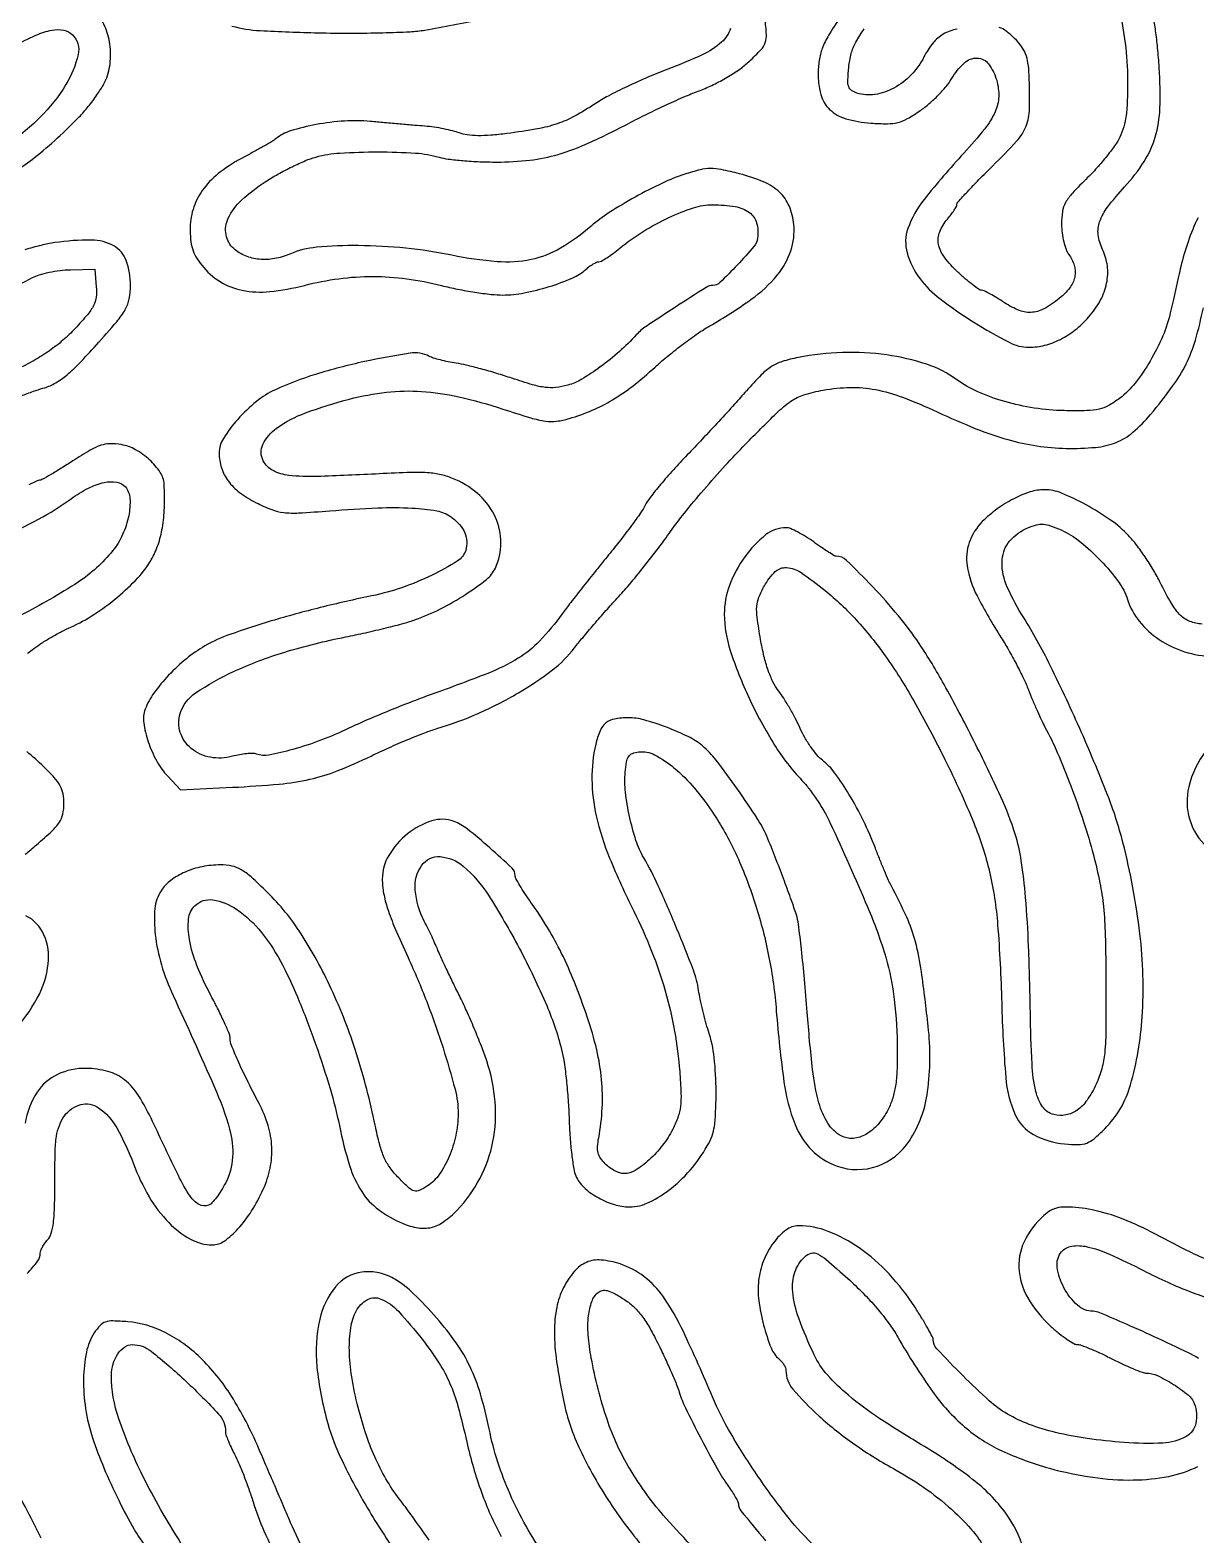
# Model space of a CAD drawing. Extents: x 0 to 2791, y 427 to 2463.
# Drawn here: x 1868.9 to 2114.3, y 1462.9 to 1779.8 of the extents above; entities that cross this region are included whole.
import ezdxf

# ---------------------------------------------------------------- set-up
doc = ezdxf.new("R2010")
doc.units = 0

msp = doc.modelspace()

# ---------------------------------------------------------------- linework, layer by layer
for points in [[(1850.5, 1795.626842, -0.000001), (1853.545688, 1797.180844)], [(1860.09131, 1800.520595, -0.000001), (1862.5, 1801.74956, 0.010317)], [(2098.110525, 1784.330569, -0.029094), (2099.416225, 1777.01886, -0.02577), (2099.934182, 1769.301396, -0.026391), (2099.67523, 1762.359232, -0.07658), (2098.522821, 1757.70886, -0.050756), (2097.587554, 1755.985427, -0.016), (2095.857234, 1753.61536, -0.015798), (2093.745467, 1751.078545, -0.016895), (2091.522821, 1748.738129, 0.01059), (2088.307977, 1745.437293, 0.060547), (2086.86945, 1743.464627, 0.090193), (2086.221628, 1741.568545, 0.039159), (2086.031803, 1738.901393, 0.029256), (2086.152081, 1737.073901, 0.027011), (2086.485547, 1735.222702, 0.028032), (2086.964624, 1733.607162, 0.075953), (2087.531803, 1732.55887, -0.08621), (2088.708997, 1730.273006, -0.120844), (2088.853099, 1727.990581, -0.110336), (2087.913054, 1725.750018, -0.06365), (2085.922928, 1723.588602, -0.041513), (2082.638944, 1721.261308, -0.108668), (2079.907459, 1720.365022, -0.118025), (2077.192957, 1720.732036, -0.053865), (2073.994622, 1722.384861, 0.009218), (2072.418688, 1723.386489, 0.012368), (2070.952534, 1724.231803, 0.009549), (2069.708752, 1724.878011, 0.115527), (2069.18783, 1725, -0.155098), (2068.672385, 1725.16383, -0.009543), (2067.360074, 1726.129877, -0.013446), (2065.824701, 1727.37287, -0.009511), (2064.16639, 1728.84639, -0.044476), (2061.35754, 1731.944793, -0.114417), (2060.133445, 1734.688196, -0.142264), (2060.371952, 1737.308075, -0.085465), (2062, 1740, 0.01496), (2062.765838, 1740.938313, 0.018994), (2063.4125, 1741.850599, 0.017266), (2063.890211, 1742.640147, 0.128092), (2064, 1743.061673, -0.185923), (2064.187924, 1743.549584, -0.003025), (2066.204258, 1745.751871, -0.00743), (2068.627837, 1748.2903, -0.004807), (2071.503856, 1751.158663, 0.014352), (2076.570994, 1756.40901, 0.089502), (2078.549152, 1759.561328, 0.091054), (2079.284426, 1763.183386, 0.015116), (2079.201839, 1770.326923, 0.025875), (2078.961842, 1772.885472, 0.058771), (2078.458256, 1774.758336, 0.064447), (2077.567196, 1776.355853, 0.036989), (2076.124808, 1778.029039, 0.031711), (2074.358263, 1779.584669, 0.086767), (2072.892235, 1780.358169, 0.075328)], [(1861.377036, 1747.841277, 0.06632), (1869.80066, 1752.935724, 0.031435), (1879.194745, 1761.5, 0.022287), (1881.129215, 1763.687198, 0.019805), (1882.943093, 1766.123489, 0.020269), (1884.399369, 1768.447054, 0.055918), (1885.164137, 1770.218259, 0.067888), (1885.813086, 1774.231645, 0.066585), (1885.371027, 1778.299972, 0.071077), (1883.935182, 1781.862514, 0.101789)], [(2114.763805, 1740.259213, 0.056942), (2111.152082, 1730, 0.00012), (2110.676523, 1727.917378, 0.000065), (2110.091981, 1725.353125, 0.000064), (2109.497332, 1722.74142, 0.000102), (2108.987773, 1720.5, -0.043921), (2107.340758, 1715.378089, -0.033323), (2104.690871, 1710.103111, -0.03412), (2101.502681, 1705.446551, -0.063158), (2098.236764, 1702.240975, -0.034206), (2095.91825, 1700.716847, -0.073895), (2093.929263, 1699.955368, -0.050151), (2091.357082, 1699.650717, -0.009197), (2086.565318, 1699.654166, -0.033372), (2080.294675, 1700.193714, -0.03188), (2074.052711, 1701.565245, -0.033498), (2068.419103, 1703.602543, -0.053992), (2064, 1706.143629, 0.077615), (2057.62982, 1709.418122, 0.04504), (2049.233667, 1711.382895, 0.042125), (2039.877913, 1711.904102, 0.042437), (2030.590789, 1710.846686, 0.025498), (2027.194187, 1709.982369, 0.068476), (2024.939547, 1708.929456, 0.056255), (2022.811751, 1707.187467, 0.013115), (2019.674007, 1703.793207, -0.004537), (2017.176273, 1700.99653, -0.002093), (2013.877961, 1697.40059, -0.002073), (2010.378245, 1693.648311, -0.002875), (2007.208415, 1690.316445, 0.008244), (2004.303697, 1687.19684, 0.009156), (2001.605355, 1684.088735, 0.008604), (1999.40187, 1681.360682, 0.046275), (1998.373415, 1679.755211, -0.032549), (1997.403614, 1678.145837, -0.006673), (1995.472409, 1675.444989, -0.006998), (1993.138399, 1672.36254, -0.006527), (1990.665, 1669.273307, 0.003015), (1988.039534, 1666.040939, 0.002409), (1985.247889, 1662.526754, 0.002435), (1982.695513, 1659.24906, 0.006162), (1980.881006, 1656.834398, -0.031718), (1976.12017, 1651.13048, -0.066436), (1971.631955, 1647.507087, -0.043372), (1965.236672, 1644.340007, -0.007392), (1952.5, 1639.569953, 0.007055), (1948.50816, 1638.078024, 0.004597), (1943.940625, 1636.248541, 0.004623), (1939.517366, 1634.381488, 0.00879), (1936, 1632.784349, -0.019975), (1930.05638, 1630.244271, -0.022679), (1924.172823, 1628.303827, -0.020913), (1919.112414, 1627.11147, -0.1399), (1916.562974, 1627.337461, 0.091884), (1915.781076, 1627.482291, 0.023175), (1914.48283, 1627.421954, 0.02286), (1912.98037, 1627.212525, 0.021301), (1911.466943, 1626.863261, -0.113044), (1906.834169, 1626.658044, -0.127158), (1902.79625, 1628.528637, -0.143089), (1900.479849, 1631.916213, -0.156983), (1900.463605, 1635.88533, -0.169015), (1903.702087, 1640.215057, -0.040068), (1911.670772, 1644.710573, -0.035369), (1922.493302, 1648.819312, -0.024014), (1935.287702, 1652.006127, 0.006), (1939.527563, 1652.901369, 0.005684), (1943.822013, 1653.913497, 0.005655), (1947.60117, 1654.89514, 0.019825), (1950, 1655.650583, 0.031179), (1955.267089, 1657.921508, 0.025977), (1960.554163, 1660.958174, 0.024553), (1964.944962, 1664.108666, 0.118496), (1966.823669, 1666.512341, 0.106801), (1967.980349, 1671.815961, 0.106166), (1966.848527, 1677.13643, 0.09984), (1963.537961, 1681.772056, 0.083982), (1958.495083, 1685.1052, 0.040479), (1955.731867, 1686.068862, 0.044341), (1952.932559, 1686.53792, 0.026787), (1949.107363, 1686.629109, 0.005561), (1942.386616, 1686.354424, -0.004319), (1929.2422, 1685.784496, -0.036456), (1923.324151, 1686.010596, -0.093615), (1920.029327, 1687.021696, -0.149847), (1917.957793, 1689.078865, -0.240937), (1917.893387, 1692.553377, -0.124213), (1920.77326, 1695.96218, -0.067195), (1926.849457, 1699.187253, -0.025041), (1936.091641, 1702.083717, -0.035286), (1943.923217, 1703.533818, -0.044321), (1951.29895, 1703.710576, -0.040298), (1959.125626, 1702.566277, -0.02273), (1968.37558, 1699.9945, 0.00595), (1974.277457, 1698.138169, 0.037687), (1977.349279, 1697.459318, 0.065771), (1979.702928, 1697.433884, 0.042461), (1982.37558, 1697.990751, 0.028278), (1987.199921, 1699.734456, 0.034136), (1991.490521, 1701.922655, 0.031195), (1995.737984, 1704.842424, 0.018296), (2000.453103, 1708.823497, -0.013097), (2003.228292, 1711.216503, -0.009765), (2006.40734, 1713.713777, -0.009886), (2009.498443, 1715.95131, -0.022038), (2011.953767, 1717.5, 0.025282), (2020.693297, 1723.091983, 0.064924), (2026.176001, 1728.193785, 0.092346), (2029.023334, 1733.313753, 0.105846), (2029.650547, 1738.867702, 0.074265), (2028.673718, 1742.746448, 0.106774), (2026.658085, 1745.644481, 0.08795), (2023.302804, 1747.818358, 0.037448), (2018.211678, 1749.531453, 0.012006), (2014.392216, 1750.4085, 0.052422), (2012.087473, 1750.632658, 0.058918), (2009.916241, 1750.358743, 0.017746), (2006.711678, 1749.441825, 0.032347), (2002.008946, 1747.569802, 0.015747), (1996.259084, 1744.612777, 0.015655), (1990.780945, 1741.345369, 0.037485), (1987, 1738.506463, -0.047515), (1980.532736, 1733.850084, -0.080907), (1974.331164, 1731.461856, -0.071791), (1967.180797, 1731.012239, -0.030464), (1957.650399, 1732.36936, 0.025031), (1947.961158, 1733.856611, 0.023736), (1937.997932, 1734.403054, 0.024225), (1929.195032, 1734.040938, 0.078643), (1923.545311, 1732.61927, -0.057629), (1920.305172, 1731.65819, -0.067642), (1917.105994, 1731.536113, -0.072665), (1914.183704, 1732.257485, -0.084136), (1911.75, 1733.766281, -0.171424), (1910.114122, 1736.701812, -0.153527), (1910.587827, 1740.168203, -0.097078), (1913.395224, 1743.986129, -0.042453), (1918.387624, 1747.84759, -0.016361), (1921.057525, 1749.450833, -0.01315), (1924.026364, 1751.003087, -0.013358), (1926.848069, 1752.292895, -0.032785), (1929, 1753.045605, -0.052764), (1934.095918, 1753.896786, -0.015266), (1942.079573, 1754.132714, -0.015117), (1950.041259, 1753.884075, -0.055711), (1954.993398, 1753.019938, 0.039622), (1956.891957, 1752.625459, 0.010381), (1959.986876, 1752.299607, 0.010479), (1963.538094, 1752.074934, 0.010557), (1967.086848, 1752, 0.028558), (1974.0898, 1752.400301, 0.042971), (1980.0805, 1753.615224, 0.036025), (1986.489584, 1756.012969, 0.013935), (1995.002216, 1760.208126, -0.00766), (1998.725997, 1762.101701, -0.005692), (2002.892945, 1764.082422, -0.005756), (2006.867922, 1765.8615, -0.012943), (2009.931216, 1767.097238, 0.024523), (2012.739163, 1768.306281, 0.019326), (2015.653672, 1769.876865, 0.019772), (2018.310726, 1771.589169, 0.035872), (2020.313849, 1773.221335, 0.015781), (2022.751237, 1775.666443, 0.101604), (2023.657989, 1777.146238, 0.103302), (2023.900882, 1778.853038, 0.01657), (2023.570916, 1782.221335, 0.036524)], [(1911.373369, 1780.628419, 0.053111), (1917.285666, 1779.679096, 0.007686), (1929.5, 1779.21821, 0.00572), (1936.41177, 1779.142842, 0.006251), (1943.121875, 1779.230334, 0.005885), (1948.857856, 1779.444438, 0.030706), (1952, 1779.792977, 0.006723), (1963.846893, 1782.013823, 0.012461)], [(2039.855048, 1783.142684, 0.01087), (2037.186788, 1779.004233, 0.039772), (2035.770462, 1776.225873, 0.054991), (2035.054317, 1773.754584, 0.037371), (2034.769028, 1770.837252, 0.071515), (2035.321727, 1766.254078, 0.136765), (2037.196111, 1763.088811, 0.122352), (2040.609094, 1761.130966, 0.051324), (2045.860823, 1760.203686, 0.017056), (2049.375948, 1760.069702, 0.063296), (2051.572425, 1760.339979, 0.067446), (2053.559784, 1761.141939, 0.021104), (2056.28655, 1762.853143, 0.026983), (2058.154167, 1764.292434, 0.019888), (2060.064511, 1766.073227, 0.020213), (2061.739891, 1767.907005, 0.041731), (2062.861782, 1769.490311, -0.070022), (2065.538532, 1772.849175, -0.199398), (2068.27816, 1773.894436, -0.22981), (2070.673171, 1772.644763, -0.089942), (2072.367794, 1769.213176, -0.079161), (2072.789405, 1765.754673, -0.097027), (2072.048176, 1762.590886, -0.063089), (2069.844414, 1758.993188, -0.016727), (2065.45059, 1753.871527, 0.016292), (2057.075177, 1744.125887, 0.085909), (2053.671081, 1737.981885, 0.154069), (2053.523777, 1732.871768, 0.093075), (2056.25, 1727.404088, 0.068453), (2060.410069, 1723.239377, 0.022271), (2067.579511, 1718.284556, 0.019684), (2074.978452, 1714.040025, 0.120952), (2079.21489, 1713, 0.06383), (2082.502744, 1713.421442, 0.05348), (2085.793654, 1714.667032, 0.050522), (2088.919225, 1716.668867, 0.044945), (2091.716299, 1719.329664, 0.055079), (2094.17971, 1722.850623, 0.07451), (2095.51585, 1726.491849, 0.081074), (2095.665183, 1730.118471, 0.081261), (2094.65311, 1733.601247, -0.078989), (2093.747593, 1736.665631, -0.117811), (2094.038853, 1739.432765, -0.079552), (2095.712653, 1742.509914, -0.021396), (2099.305362, 1746.777598, 0.042818), (2103.420303, 1752.113273, 0.072384), (2105.753469, 1757.243356, 0.062373), (2106.724556, 1763.348567, 0.024433), (2106.590369, 1771.892171, 0.00779), (2106.258549, 1776.023737, 0.011272), (2105.826458, 1779.660288, 0.007109), (2105.356749, 1782.665845, 0.155269)], [(1865.322663, 1776.413962, -0.017626), (1870.10737, 1778.717419, -0.056178), (1873.489078, 1779.767903, -0.093823), (1875.956093, 1779.772468, -0.151174), (1877.8, 1778.8, -0.259669), (1878.989421, 1774.620924, -0.079144), (1876.405581, 1768.313407, -0.060874), (1870.924559, 1761.371619, -0.047926), (1863.5, 1755.305137, -0.054355)], [(2016.336563, 1780.09424, -0.130407), (2014.456408, 1777.25488, -0.073239), (2010.389547, 1774.588413, -0.018819), (2003.122191, 1771.545834, 0.011605), (1998.920901, 1769.857711, 0.009608), (1994.526429, 1767.871553, 0.009731), (1990.566665, 1765.894062, 0.025583), (1987.835115, 1764.279697, -0.02099), (1983.481119, 1761.652219, -0.043748), (1979.855556, 1760.061116, -0.037395), (1975.662221, 1758.984337, -0.011728), (1969.250403, 1757.994672, -0.01223), (1965.845969, 1757.635108, -0.023376), (1963.098544, 1757.541592, -0.029189), (1960.907466, 1757.697596, -0.060679), (1959.250403, 1758.121861, 0.031415), (1957.881976, 1758.55877, 0.013021), (1955.986056, 1758.98313, 0.012823), (1953.924394, 1759.333875, 0.016147), (1952, 1759.547544, -0.001746), (1949.788496, 1759.728806, -0.000701), (1946.765625, 1759.991471, -0.000694), (1943.509595, 1760.283551, -0.000877), (1940.5, 1760.56306, 0.040362), (1935.083073, 1760.637181, 0.029177), (1929.089042, 1759.881966, 0.028744), (1923.718357, 1758.561154, 0.098982), (1920.578443, 1756.862332, -0.039039), (1919.874507, 1756.364845, -0.004522), (1918.204136, 1755.390314, -0.005418), (1916.191198, 1754.268951, -0.004399), (1914.010106, 1753.109428, 0.040733), (1908.988509, 1749.952391, 0.068476), (1905.452004, 1746.457986, 0.07978), (1903.345533, 1742.559833, 0.080411), (1902.572987, 1738.20887, 0.026222), (1902.665796, 1735.713983, 0.05195), (1903.046021, 1733.77278, 0.056569), (1903.790808, 1732.060335, 0.037391), (1905, 1730.285304, 0.084752), (1908.851844, 1726.845588, 0.091663), (1913.526175, 1724.994724, 0.074478), (1919.336793, 1724.730019, 0.036824), (1926.62505, 1726.031982, -0.029714), (1933.902333, 1727.438931, -0.033181), (1941.030546, 1727.904561, -0.033091), (1948.174766, 1727.423275, -0.02925), (1955.5, 1726, 0.013404), (1958.867937, 1725.234182, 0.010812), (1962.522167, 1724.5875, 0.010964), (1965.923535, 1724.137263, 0.027426), (1968.424079, 1724, 0.048397), (1972.877118, 1724.43204, 0.027129), (1978.154553, 1725.76657, 0.026553), (1983.018543, 1727.56979, 0.082046), (1985.956215, 1729.460375, -0.025042), (1986.676805, 1730.049662, -0.027062), (1987.434863, 1730.547735, -0.027956), (1988.125928, 1730.899905, -0.104226), (1988.600897, 1731, 0.130647), (1989.14725, 1731.145238, 0.013671), (1990.288801, 1731.840401, 0.016208), (1991.621326, 1732.765272, 0.012309), (1993.022156, 1733.86094, -0.032716), (1997.91673, 1737.377231, -0.030184), (2003.358395, 1740.33037, -0.031604), (2008.554851, 1742.3679, -0.077779), (2012.593715, 1743, -0.040006), (2017.343848, 1742.619324, -0.120026), (2020.322492, 1741.364018, -0.167688), (2021.820547, 1739.177859, -0.100155), (2022.03961, 1736, -0.145303), (2021.231322, 1734.187123, -0.012234), (2017.768507, 1730.336784, -0.010553), (2014.096921, 1726.610684, -0.195345), (2012.593476, 1726, 0.141771), (2011.226165, 1725.604358, 0.002527), (2004.723176, 1721.450953, 0.004681), (1998.579401, 1717.401105, 0.059848), (1996.494202, 1715.602583, -0.02626), (1992.946972, 1712.102112, -0.023367), (1988.916215, 1708.845723, -0.023908), (1985.032188, 1706.273199, -0.068647), (1982.059793, 1705.016101, -0.037238), (1979.530741, 1704.533408, -0.05931), (1977.331376, 1704.542938, -0.040846), (1974.674218, 1705.093922, -0.009481), (1970.31916, 1706.465319, 0.007746), (1967.101418, 1707.49086, 0.00694), (1963.733756, 1708.456199, 0.006976), (1960.686172, 1709.238703, 0.021534), (1958.600003, 1709.649269, -0.012066), (1956.913959, 1709.948054, -0.01194), (1955.238318, 1710.328748, -0.011876), (1953.789135, 1710.731429, -0.044422), (1952.91342, 1711.084825, 0.156696), (1948.87795, 1711.742216, 0.016059), (1939.245, 1709.974423, 0.021065), (1928.985905, 1707.292074, 0.033364), (1920.5, 1704.053667, 0.062686), (1916.511471, 1701.572601, 0.040656), (1912.580284, 1697.814066, 0.040438), (1909.56582, 1693.813539, 0.141667), (1908.672158, 1690.745678, 0.076836), (1909.152216, 1687.598687, 0.083767), (1910.557345, 1684.845419, 0.073007), (1912.973044, 1682.426788, 0.042833), (1916.45741, 1680.268213, 0.024959), (1919.736864, 1678.807173, 0.065018), (1922.241373, 1678.195989, 0.041548), (1925.400331, 1678.112404, 0.005682), (1931.98792, 1678.560776, -0.009017), (1942.058006, 1679.178729, -0.023542), (1949.309231, 1679.151024, -0.031732), (1954.477316, 1678.557527, -0.112925), (1957.523497, 1677.259998, -0.053027), (1959.284982, 1675.672381, -0.080573), (1960.395681, 1673.941488, -0.090988), (1960.820536, 1672.11246, -0.088755), (1960.574502, 1670.234736, -0.178772), (1958.788764, 1667.939233, -0.025878), (1953.510546, 1665.027503, -0.028994), (1947.141084, 1662.376531, -0.033902), (1940.82869, 1660.638743, 0.010606), (1929.96901, 1658.186642, 0.011968), (1919.655513, 1655.363142, 0.012231), (1910.951763, 1652.521094, 0.044932), (1905.689924, 1650.108664, 0.041138), (1901.780497, 1647.423083, 0.032532), (1898.022912, 1643.928248, 0.033495), (1894.936798, 1640.186029, 0.064921), (1893.105148, 1636.776559, 0.126831), (1892.788376, 1633.93464, 0.045718), (1893.733427, 1629.946662, 0.044575), (1895.518626, 1625.87438, 0.062437), (1897.846481, 1622.661129), (1900.5, 1619.822257), (1911.5, 1620.344004, 0.010414), (1921.306838, 1621.014094, 0.033294), (1927.781402, 1622.029838, 0.038723), (1933.529263, 1623.805245, 0.01826), (1940.646768, 1626.92847, -0.007335), (1944.402967, 1628.675548, -0.006472), (1948.368113, 1630.388288, -0.006514), (1951.982648, 1631.839401, -0.019534), (1954.5, 1632.700751, 0.031042), (1963.203697, 1635.904285, 0.028902), (1971.661491, 1640.227513, 0.030379), (1978.837636, 1645.043356, 0.066818), (1983.501366, 1649.705583, -0.01009), (1985.207834, 1651.849368, -0.004385), (1987.557746, 1654.632211, -0.004337), (1990.108056, 1657.547658, -0.005756), (1992.48109, 1660.152434, 0.012758), (1995.011167, 1663.00893, 0.006389), (1998.069419, 1666.740306, 0.006338), (2001.137448, 1670.684228, 0.009311), (2003.724592, 1674.233835, -0.017082), (2006.614569, 1678.072174, -0.0074), (2010.706136, 1682.986128, -0.007312), (2015.215751, 1688.089053, -0.009635), (2019.483399, 1692.600389, -0.004421), (2026.021102, 1699.133393, -0.042353), (2029.053055, 1701.64364, -0.076726), (2031.789295, 1702.978017, -0.030308), (2035.867899, 1703.976045, -0.040686), (2041.557044, 1704.535709, -0.051345), (2046.823837, 1704.082347, -0.04304), (2052.566445, 1702.465208, -0.019073), (2059.829677, 1699.405799, 0.013642), (2068.003298, 1695.857933, 0.02657), (2074.729683, 1693.560646, 0.031512), (2080.822971, 1692.2429, 0.032036), (2087, 1691.710805, 0.028021), (2093.182595, 1691.922007, 0.073028), (2097.498664, 1692.959811, 0.081424), (2101.056508, 1695.113138, 0.041384), (2104.749967, 1698.836796, 0.016951), (2109.414965, 1704.789518, 0.042777), (2112.267609, 1709.491701, 0.044807), (2114.203911, 1714.480244, 0.0202), (2115.876166, 1721.304763, -0.022743)], [(2064.016644, 1780.003519, 0.081953), (2061.12535, 1778.920767, 0.093756), (2058.965303, 1777.068547, 0.050859), (2057.060872, 1774.119319, -0.074119), (2054.370044, 1770.34787, -0.077316), (2050.731033, 1767.588407, -0.084309), (2046.723288, 1766.232445, -0.116867), (2042.954991, 1766.514285, -0.076943), (2041.792844, 1767.091395, -0.16402), (2041.208008, 1767.891575, -0.087855), (2041.031404, 1769.234604, -0.012821), (2041.225025, 1771.990083, -0.042533), (2041.742458, 1774.820615, -0.056317), (2042.709372, 1777.253192, -0.038622), (2044.474298, 1780.018529, -0.009959)], [(1866.934815, 1702.761393, -0.006788), (1869.595851, 1703.740574, -0.016843), (1871.575966, 1704.364688, 0.059147), (1873.944894, 1705.337921, 0.043504), (1876.297571, 1706.929991, 0.029738), (1879.057721, 1709.457011, 0.009701), (1882.825966, 1713.497055, 0.00655), (1887.099513, 1718.388294, 0.046264), (1888.912825, 1720.968768, 0.083027), (1889.73069, 1723.179065, 0.047217), (1890, 1726.024549, 0.085354), (1889.102414, 1731.244236, 0.180817), (1886.502476, 1734.341279, 0.129389), (1881.781826, 1735.583529, 0.035851), (1874.075261, 1735.030008, 0.025055), (1871.175502, 1734.461875, 0.014502), (1867.753181, 1733.505228, 0.014471)], [(1856.929049, 1721.774719, 0.025916), (1869.348124, 1727.666475, -0.051386), (1870.799384, 1728.266598, -0.020936), (1872.872975, 1728.790682, -0.020451), (1875.166805, 1729.172156, -0.024555), (1877.348124, 1729.335623), (1882.5, 1729.468054), (1882.809149, 1725.754421, -0.050076), (1882.771615, 1723.548384, -0.087891), (1882.247015, 1721.80576, -0.058658), (1880.995119, 1719.91533, -0.01248), (1878.36804, 1716.962378, -0.026336), (1875.786292, 1714.478334, -0.025687), (1872.936939, 1712.257377, -0.024309), (1869.726245, 1710.234946, -0.018937), (1866.05889, 1708.345959, -0.01057)], [(1868.293218, 1648.582129, 0.016536), (1869.672274, 1649.563602, -0.020441), (1871.276074, 1650.686267, -0.010909), (1873.342589, 1651.94768, -0.010842), (1875.512323, 1653.145823, -0.016597), (1877.447184, 1654.079662, 0.040565), (1882.301113, 1656.715997, 0.029426), (1887.245376, 1660.377869, 0.029961), (1891.541061, 1664.429891, 0.057107), (1894.374799, 1668.231245, 0.050229), (1895.79745, 1671.365266, 0.039301), (1896.712023, 1674.989481, 0.033972), (1897.139091, 1679.215676, 0.021465), (1897.088861, 1684.173275, 0.13318), (1896.270247, 1686.661364, 0.061068), (1894.040183, 1689.28418, 0.058776), (1891.083744, 1691.425096, 0.085701), (1888.055847, 1692.490565, 0.044638), (1885.683435, 1692.676352, 0.0783), (1883.746449, 1692.349146, 0.05228), (1881.522778, 1691.334455, 0.010917), (1877.874419, 1689.075522, -0.005074), (1875.416872, 1687.513876, -0.007477), (1873.225151, 1686.197184, -0.003909), (1871.353852, 1685.130209, -0.128293), (1870.854741, 1685, 0.11545), (1870.357014, 1684.883523, 0.004264), (1868.621956, 1684.005899, 0.007557)], [(1862.99345, 1673.089938, 0.025745), (1870.643709, 1676.789922, 0.029722), (1877.5, 1681.101674, -0.036334), (1881.161809, 1683.337552, -0.065697), (1884.463079, 1684.521443, -0.091807), (1887.127963, 1684.601476, -0.18326), (1888.936399, 1683.576634, -0.161133), (1889.88748, 1681.147652, -0.062964), (1889.624836, 1677.509887, -0.057201), (1888.350326, 1673.559873, -0.062663), (1886.241307, 1670.131942, -0.078699), (1878.996615, 1663.55656, -0.028107), (1866.870628, 1656.553456, -0.02845)], [(2115.59722, 1654.700258, -0.074424), (2113.041283, 1655.273644, -0.103827), (2111.082162, 1656.546494, -0.065936), (2109.228846, 1658.954117, -0.015501), (2106.81669, 1663.440168, 0.019083), (2105.394172, 1666.040895, 0.013554), (2103.612054, 1668.847231, 0.013711), (2101.762154, 1671.436766, 0.028103), (2100.148291, 1673.33764, 0.049906), (2096.353792, 1676.605447, 0.028004), (2091.177694, 1679.816355, 0.026892), (2085.989092, 1682.293828, 0.09824), (2082.429646, 1683, 0.076955), (2079.426215, 1682.534991, 0.041848), (2075.966197, 1681.109257, 0.039006), (2072.471914, 1678.954966, 0.038757), (2069.346598, 1676.279931, 0.112405), (2066.594307, 1671.904826, 0.125459), (2066.156945, 1666.95016, 0.078916), (2068.239736, 1660.645599, 0.023357), (2073.333993, 1651.815722, -0.013293), (2074.880968, 1649.254811, -0.00891), (2076.518376, 1646.250458, -0.008976), (2078.001342, 1643.281473, -0.017457), (2079.058209, 1640.852322, 0.005516), (2079.956452, 1638.645151, 0.004963), (2080.934621, 1636.378816, 0.004978), (2081.852268, 1634.363791, 0.015615), (2082.523969, 1633.0366, -0.023071), (2085.136387, 1627.678038, -0.011278), (2087.99101, 1620.631987, -0.011102), (2090.65907, 1613.093563, -0.014827), (2092.723049, 1606.13425, -0.014873), (2094.095233, 1600.24512, -0.025041), (2094.848841, 1595.228328, -0.018565), (2095.22103, 1589.223703, -0.004767), (2095.369289, 1579.5, -0.003255), (2095.36127, 1569.437955, -0.02198), (2095.105938, 1564.461068, -0.042793), (2094.487345, 1561.075942, -0.041895), (2093.298891, 1557.820339, -0.042007), (2091.388368, 1554.465856, -0.087423), (2089.287014, 1552.325019, -0.112298), (2086.955854, 1551.34863, -0.105107), (2084.37149, 1551.442898, -0.180151), (2082.040953, 1553.045473, -0.097252), (2080.607783, 1556.271707, -0.043991), (2079.812641, 1562.072655, -0.00788), (2079.456956, 1573, 0.005142), (2079.083382, 1586.80069, 0.011925), (2078.449981, 1597.138318, 0.015556), (2077.539219, 1604.94406, 0.03953), (2076.260103, 1610.5, 0.031438), (2073.228543, 1618.358997, 0.008957), (2067.548837, 1630.149225, 0.009358), (2061.283776, 1642.021817, 0.02171), (2056.041077, 1650.617505, 0.025218), (2051.693006, 1656.438921, 0.017096), (2046.196168, 1662.629197, 0.010395), (2040.76498, 1668.10714, 0.194627), (2038.558093, 1669, -0.137336), (2038.184446, 1669.104604, -0.00514), (2036.935179, 1669.88125, -0.008959), (2035.46986, 1670.850537, -0.006147), (2033.841303, 1672, 0.016828), (2032.13843, 1673.148223, 0.019655), (2030.446465, 1674.117652, 0.019002), (2028.968009, 1674.819098, 0.102187), (2028.099962, 1674.996262, 0.168018), (2023.728677, 1673.473238, 0.070116), (2019.358741, 1668.899413, 0.06564), (2016.108144, 1662.827278, 0.091869), (2015.025817, 1656.783244, 0.078013), (2016.271015, 1649.151606, 0.02992), (2020.24275, 1639.128296, 0.030034), (2025.609396, 1629.237611, 0.0511), (2031.367517, 1621.807657, -0.028677), (2032.891956, 1620.012675, -0.015411), (2034.57067, 1617.640815, -0.0153), (2036.138521, 1615.109214, -0.023139), (2037.329815, 1612.807657, -0.006487), (2045.183388, 1595.144942, -0.029584), (2048.997214, 1584.574481, -0.043409), (2050.805375, 1575.670473, -0.026815), (2051.446022, 1565, -0.011242), (2051.375098, 1560.603952, -0.028965), (2051.069122, 1557.443997, -0.038025), (2050.471615, 1554.897334, -0.039315), (2049.5, 1552.5, -0.061509), (2047.418496, 1549.367629, -0.087423), (2044.839321, 1547.251837, -0.108074), (2042.128624, 1546.421322, -0.146434), (2039.637218, 1546.949247, -0.129168), (2036.841337, 1549.588164, -0.072408), (2034.954236, 1553.897042, -0.039363), (2033.611379, 1560.896662, -0.008865), (2032.482878, 1572.97902, 0.00385), (2031.905711, 1579.908341, 0.005031), (2031.265467, 1586.234462, 0.003764), (2030.636773, 1591.517113, 0.046117), (2030.197206, 1593.5, 0.008546), (2029.170354, 1596.523369, 0.003521), (2027.680668, 1600.584847, 0.003381), (2025.963708, 1605.07332, 0.003469), (2024.200495, 1609.5, 0.046154), (2022.091241, 1613.569045, 0.010876), (2017.811169, 1619.930778, 0.010347), (2013.283558, 1626.079986, 0.05518), (2010.397868, 1629.082203, 0.060814), (2007.417609, 1631.007036, 0.022481), (2002.818773, 1632.989599, 0.022154), (1998.106843, 1634.539441, 0.069635), (1994.814619, 1634.984687, 0.043139), (1991.892281, 1634.718475, 0.127258), (1990.073433, 1633.883816, 0.124796), (1988.867012, 1632.26044, 0.040737), (1987.951539, 1629.396288, 0.060067), (1987.151392, 1622.012917, 0.053058), (1988.063469, 1614.323009, 0.041435), (1990.878305, 1605.440764, 0.018547), (1995.955228, 1594.276804, -0.021678), (1999.725301, 1585.846939, -0.02451), (2002.582197, 1577.456679, -0.025143), (2004.546067, 1569.027563, -0.025484), (2005.643103, 1560.481653, -0.009932), (2005.902256, 1555.928229, -0.039362), (2005.785516, 1553.129922, -0.054566), (2005.256941, 1550.866322, -0.033342), (2004.174721, 1548.342481, -0.047581), (2002.01889, 1544.955541, -0.042483), (1999.185714, 1541.895007, -0.044614), (1996.262891, 1539.673656, -0.141101), (1993.923275, 1539, -0.081357), (1993.040485, 1539.144599, -0.037635), (1991.966254, 1539.598708, -0.035991), (1990.883663, 1540.258183, -0.041603), (1989.961845, 1541.038155, -0.048414), (1988.986385, 1542.223314, -0.086719), (1988.474992, 1543.371887, -0.076785), (1988.34966, 1544.721277, -0.031208), (1988.576733, 1546.557332, 0.03331), (1989.318044, 1552.765264, 0.036726), (1989.189991, 1558.81485, 0.034513), (1988.153616, 1565.093698, 0.024022), (1986.163061, 1572, 0.012438), (1983.477925, 1579.276195, 0.019599), (1980.778328, 1585.360614, 0.021408), (1977.807493, 1590.803901, 0.019816), (1974.309453, 1596.11943, -0.009849), (1973.041892, 1597.964436, -0.013241), (1971.972152, 1599.686786, -0.010335), (1971.155802, 1601.150906, -0.122601), (1971, 1601.776761, 0.206685), (1970.331327, 1603.325269, 0.008101), (1965.650373, 1607.59367, 0.013091), (1960.92363, 1611.550366, 0.077014), (1958.120858, 1613.14415, 0.169228), (1953.450028, 1613.275165, 0.092515), (1948.340312, 1610.538261, 0.088736), (1944.384091, 1606.005089, 0.13705), (1943.015056, 1601.022156, 0.045236), (1943.297972, 1598.043109, 0.033025), (1944.124538, 1594.821079, 0.022055), (1945.693102, 1590.669565, 0.006635), (1948.438053, 1584.5, -0.015777), (1952.370426, 1575.207809, -0.014729), (1955.806851, 1565.472445, -0.013985), (1958.327062, 1556.770673, -0.064655), (1958.978038, 1551.582018, -0.051098), (1958.490871, 1547.021904, -0.048654), (1957.087421, 1542.575922, -0.05212), (1955.009962, 1538.836903, -0.095152), (1952.51231, 1536.416109, -0.031516), (1950.787185, 1535.435165, -0.183041), (1949.763154, 1535.340748, -0.119958), (1948.703595, 1535.931902, -0.010486), (1946.473894, 1538.088151, -0.037792), (1944.682994, 1540.190274, -0.052508), (1943.443693, 1542.329108, -0.040806), (1942.480946, 1545.062318, -0.013822), (1941.521049, 1549.17191, 0.026456), (1937.599216, 1564.234157, 0.031494), (1932.281759, 1577.919926, 0.034553), (1925.907259, 1589.515661, 0.055681), (1918.801262, 1598.25, 0.010292), (1915.379254, 1601.476531, 0.051902), (1913.261648, 1603.026063, 0.081821), (1911.347327, 1603.756952, 0.050403), (1908.942403, 1604, 0.049552), (1905.097897, 1603.618056, 0.05327), (1901.500779, 1602.487635, 0.057806), (1898.504294, 1600.746373, 0.087438), (1896.443261, 1598.553749, 0.124117), (1895.141708, 1594.79158, 0.050072), (1895.218122, 1589.318513, 0.044017), (1896.516585, 1582.978102, 0.03591), (1898.969156, 1576.497003, -0.004306), (1907.64055, 1557.334208, -0.035588), (1910.873711, 1548.34269, -0.083993), (1911.504965, 1542.434733, -0.103011), (1910.046514, 1537.091175, -0.020462), (1909.120718, 1535.446364, -0.023846), (1908.106253, 1533.967537, -0.023789), (1907.142209, 1532.814856, -0.115587), (1906.442085, 1532.339402, -0.224472), (1904.439317, 1532.490326, -0.116925), (1902.565553, 1534.234628, -0.034715), (1900.078394, 1538.588923, -0.003088), (1894.658905, 1550, 0.031019), (1891.677149, 1555.468011, 0.084508), (1888.747648, 1558.742369, 0.102687), (1885.264591, 1560.501391, 0.060808), (1880.638602, 1561.160539, 0.115744), (1874.666996, 1559.885278, 0.139425), (1870.360095, 1556.123645, 0.101723), (1867.806431, 1549.599078, 0.042605)], [(1868.253897, 1517.940901, 0.027818), (1870.441139, 1520.561329, 0.161358), (1871, 1522.247985, -0.096062), (1871.104106, 1522.784848, -0.030433), (1871.456099, 1523.524983, -0.029118), (1871.958446, 1524.320944, -0.028597), (1872.552678, 1525.058208, 0.11395), (1873.319317, 1526.433153, 0.039915), (1873.775964, 1528.663698, 0.02462), (1874.024032, 1532.059764, 0.006439), (1874.083109, 1537.525314, -0.006115), (1874.144226, 1543.540614, -0.031158), (1874.42717, 1546.873714, -0.055536), (1875.027275, 1549.148407, -0.062551), (1876.098525, 1551.138366, -0.173125), (1879.520898, 1553.52609, -0.221972), (1883.260548, 1552.88205, -0.11364), (1887.095711, 1548.657135, -0.037814), (1890.641629, 1541.029931, 0.042824), (1893.947537, 1534.10115, 0.060628), (1898.089063, 1528.674502, 0.073168), (1902.660484, 1525.186803, 0.127091), (1907.254173, 1524, 0.156643), (1909.740384, 1524.798485, 0.052145), (1912.636218, 1527.367756, 0.044961), (1915.504624, 1531.132941, 0.03451), (1917.949195, 1535.692169, 0.054471), (1919.406339, 1540.173959, 0.063591), (1919.757098, 1544.632978, 0.061763), (1918.974298, 1549.142402, 0.047311), (1917.071344, 1553.77447, -0.005495), (1914.467477, 1558.858129, -0.011413), (1912.571368, 1562.890434, -0.011327), (1911.281372, 1565.992715, -0.093122), (1911, 1567.490385, 0.098988), (1910.820253, 1568.389412, 0.007213), (1909.810762, 1570.717826, 0.009852), (1908.502201, 1573.474297, 0.007294), (1906.951531, 1576.471021, -0.02766), (1903.985868, 1582.823237, -0.050932), (1902.412702, 1588.300038, -0.068275), (1902.233147, 1592.614176, -0.174401), (1903.546713, 1595.403856, -0.240889), (1907.347913, 1596.632507, -0.10977), (1912.333817, 1594.647967, -0.075573), (1917.609044, 1589.750017, -0.050232), (1922.080314, 1582.793028, -0.020267), (1925.547229, 1575.239954, -0.012569), (1929.027751, 1566.122054, -0.0126), (1932.020722, 1556.915589, -0.021763), (1933.978281, 1549.106011, 0.024221), (1936.134184, 1540.680876, 0.06878), (1938.690385, 1535.198475, 0.08873), (1942.20916, 1531.426091, 0.061927), (1947.272068, 1528.530789, 0.057), (1950.551028, 1527.581155, 0.10191), (1953.344105, 1527.679217, 0.096147), (1955.97986, 1528.887773, 0.046565), (1958.792341, 1531.328195, 0.070533), (1963.589964, 1538.017031, 0.071663), (1966.307183, 1545.740218, 0.069507), (1966.780779, 1554.124303, 0.060481), (1965.004668, 1562.745322, 0.011744), (1963.88532, 1565.83596, 0.006428), (1962.3765, 1569.572063, 0.006402), (1960.745849, 1573.329218, 0.010145), (1959.243126, 1576.5, -0.00248), (1957.831981, 1579.363289, -0.00265), (1956.480428, 1582.178125, -0.002514), (1955.343482, 1584.610057, -0.012384), (1954.74346, 1586, 0.009808), (1954.227639, 1587.212017, 0.004044), (1953.48374, 1588.833745, 0.003999), (1952.657564, 1590.560979, 0.00513), (1951.868468, 1592.136155, -0.095118), (1949.95031, 1598.68313, -0.179928), (1951.34874, 1603.925102, -0.264906), (1955.235919, 1605.736762, -0.158284), (1960.077359, 1603.714037, -0.073845), (1965.348837, 1597.62626, -0.019577), (1971.83289, 1586.485505, -0.020654), (1977.625065, 1574.391099, -0.043156), (1980.897323, 1564.486095, -0.024411), (1981.375238, 1561.918169, -0.008343), (1981.823264, 1558.155275, -0.008271), (1982.180296, 1553.978856, -0.009455), (1982.379968, 1549.975172, 0.011117), (1982.582374, 1546.171016, 0.013223), (1982.947857, 1542.594456, 0.012049), (1983.405907, 1539.611741, 0.078893), (1983.900688, 1538.185567, 0.089456), (1985.725131, 1535.88193, 0.054174), (1988.575911, 1533.871234, 0.053112), (1991.877382, 1532.475718, 0.073316), (1995.05572, 1532.003738, 0.114879), (1999.234276, 1532.972002, 0.055531), (2003.89047, 1535.939472, 0.050539), (2008.307857, 1540.303733, 0.049303), (2011.801581, 1545.5, 0.100292), (2012.99665, 1549.454379, 0.024527), (2013.30107, 1556.286557, 0.026078), (2012.894367, 1563.456618, 0.052146), (2011.695423, 1569, -0.012175), (2011.086182, 1571.020564, -0.007937), (2010.477224, 1573.379559, -0.007983), (2009.956276, 1575.700592, -0.015072), (2009.62284, 1577.58999, 0.055191), (2008.517559, 1581.83345, 0.006864), (2004.986503, 1590.704898, 0.00856), (2001.119, 1599.611785, 0.025675), (1998.067675, 1605.5, -0.05392), (1996.430604, 1609.149065, -0.025093), (1995.076054, 1614.16413, -0.025115), (1994.223392, 1619.335625, -0.049361), (1994.162815, 1623.5, -0.020675), (1994.44046, 1625.701702, -0.106101), (1994.8924, 1626.839161, -0.155926), (1995.678877, 1627.464592, -0.06167), (1997.036684, 1627.795838, -0.151547), (2000.344421, 1627.177835, -0.052453), (2004.4258, 1624.443228, -0.043965), (2008.75796, 1620.131768, -0.030403), (2012.885576, 1614.577901, -0.038436), (2017.698184, 1605.800041, -0.029473), (2021.611994, 1595.580653, -0.028421), (2024.43199, 1584.536259, -0.028715), (2025.969318, 1573.281192, 0.014572), (2027.591116, 1558.249728, 0.059353), (2029.907614, 1549.369992, 0.103126), (2033.462487, 1543.935562, 0.112168), (2038.797729, 1540.571365, 0.172369), (2047.248934, 1540.589937, 0.163967), (2054.003294, 1545.925975, 0.112261), (2057.832156, 1556.300802, 0.060459), (2057.958056, 1570, 0.005993), (2056.5288, 1581.507775, 0.030647), (2055.269599, 1587.822483, 0.041738), (2053.421125, 1593.022766, 0.017566), (2050.123773, 1599.676641, -0.020404), (2049.60549, 1600.737593, -0.003813), (2048.750366, 1602.726888, -0.004077), (2047.786998, 1605.069193, -0.003717), (2046.831258, 1607.5, 0.021201), (2044.309038, 1613.309931, 0.022306), (2041.342308, 1618.785027, 0.023447), (2038.321952, 1623.314991, 0.067435), (2035.698844, 1626.022249, -0.051328), (2034.535885, 1627.147866, -0.022183), (2033.221674, 1628.859551, -0.021671), (2031.972954, 1630.820247, -0.026828), (2030.992524, 1632.749806, 0.015575), (2030.024894, 1634.765189, 0.010733), (2028.810072, 1636.987685, 0.010832), (2027.548053, 1639.077105, 0.021649), (2026.445176, 1640.660765, -0.049093), (2025.272221, 1642.558977, -0.029649), (2024.251248, 1645.000249, -0.025381), (2023.37841, 1647.967623, -0.016426), (2022.658453, 1651.474668, -0.008002), (2021.940959, 1656.108381, -0.052187), (2021.862503, 1658.460772, -0.078918), (2022.301209, 1660.347606, -0.031077), (2023.460305, 1662.758848, -0.072), (2025.752045, 1665.748726, -0.215254), (2028.11698, 1666.609398, -0.130633), (2031.174975, 1665.545525, -0.021659), (2036.228524, 1661.799345, -0.037537), (2042.81092, 1655.58981, -0.030702), (2048.883256, 1648.051673, -0.025468), (2054.935091, 1638.522236, -0.013541), (2061.487436, 1626.172527, -0.01704), (2067.535116, 1612.868253, -0.040945), (2070.842663, 1602.568437, -0.037868), (2072.567316, 1591.397761, -0.012786), (2073.422356, 1574.941532, 0.013902), (2074.274352, 1559.220767, 0.084715), (2076.288609, 1551.364126, 0.166838), (2080.14897, 1547.22552, 0.099101), (2086.675508, 1545.263823, 0.022134), (2089.59013, 1545.117495, 0.091706), (2091.317919, 1545.426544, 0.087756), (2092.85914, 1546.339873, 0.019301), (2095.122001, 1548.442125, 0.127254), (2100.541907, 1557.683304, 0.053499), (2103.003506, 1571.990365, 0.045426), (2102.524982, 1589.514691, 0.033087), (2098.952146, 1608.687108, 0.030954), (2095.706589, 1618.740192, 0.01086), (2089.852296, 1632.747272, 0.011044), (2083.288261, 1646.70134, 0.025367), (2077.597133, 1656.816271, -0.045295), (2074.32854, 1663.208198, -0.114733), (2073.534573, 1668.333066, -0.160292), (2075.145846, 1672.223621, -0.117428), (2078.957854, 1674.982542, -0.034227), (2080.7779, 1675.594326, -0.080174), (2082.20263, 1675.731288, -0.069261), (2083.7225, 1675.419287, -0.020719), (2085.922303, 1674.535036, -0.06421), (2089.905961, 1672.082336, -0.031869), (2094.279263, 1668.058241, -0.031652), (2098.017126, 1663.620144, -0.082532), (2099.908516, 1659.914945, 0.093361), (2102.394603, 1655.292804, 0.075171), (2106.564291, 1651.477276, 0.070995), (2111.922916, 1648.893633, 0.068138), (2117.866779, 1647.864482, 0.038764)], [(1867.865233, 1606.248848, 0.005392), (1870.25, 1608.254687, 0.011042), (1873.480268, 1611.158186, 0.057344), (1875.026087, 1612.986109, 0.091897), (1875.756403, 1614.693756, 0.05527), (1876, 1616.890736, 0.048779), (1875.796498, 1618.971742, 0.076344), (1875.185299, 1620.659987, 0.058245), (1873.964768, 1622.383791, 0.017988), (1871.75, 1624.675, 0.01791), (1868.173479, 1627.879379, 0.052021)], [(2116.396535, 1627.9799, 0.103171), (2112.817806, 1620.470047, 0.134026), (2113.008023, 1613.523798, 0.138305), (2116.708766, 1607.733673, 0.159919)], [(1865.172501, 1568.753331, 0.062231), (1870.381335, 1575.931697, 0.097497), (1872.693992, 1583.175302, 0.131614), (1871.794789, 1589.245593, 0.173176), (1868, 1593.304874, 0.08372)], [(2116.663172, 1520.878353, -0.020485), (2112.399593, 1522.826188, -0.003931), (2104.846747, 1526.733028, 0.032414), (2098.106901, 1529.746278, 0.043872), (2091.676108, 1531.511724, 0.051196), (2086.305323, 1531.931169, 0.163982), (2082.976512, 1530.718197, 0.099955), (2078.491584, 1525.361446, 0.134356), (2077.05133, 1519.229173, 0.123558), (2078.906495, 1512.833015, 0.077281), (2083.85001, 1506.75, 0.014985), (2085.540573, 1505.314016, 0.019196), (2087.183393, 1504.101562, 0.01736), (2088.605945, 1503.204348, 0.132766), (2089.361959, 1503, -0.089011), (2090.185774, 1502.852171, -0.00897), (2092.050232, 1502.122471, -0.011023), (2094.253994, 1501.156692, -0.00856), (2096.609079, 1500.012667, 0.007992), (2098.959355, 1498.867672, 0.010403), (2101.148432, 1497.899143, 0.008256), (2102.998769, 1497.161747, 0.088454), (2103.789838, 1497.012667, -0.107151), (2106.223462, 1496.460004, -0.031881), (2109.587124, 1494.620094, -0.03099), (2112.658915, 1492.398073, -0.130554), (2113.974739, 1490.566441, -0.141211), (2114.315492, 1486.458235, -0.220216), (2112.255663, 1483.64096, -0.115392), (2107.356906, 1482.252466, -0.030754), (2099.191421, 1482.375463, -0.01587), (2091.399942, 1483.22249, -0.024833), (2084.778837, 1484.493653, -0.02894), (2079.212366, 1486.198488, -0.043785), (2074.636521, 1488.367125, -0.050723), (2070.779189, 1491.188137, -0.013305), (2065.216782, 1496.468763, -0.007405), (2059.766934, 1502.089512, -0.191063), (2059, 1504.023259, 0.122764), (2058.853436, 1504.611196, 0.005708), (2057.861141, 1506.427459, 0.009162), (2056.608356, 1508.566761, 0.006425), (2055.123033, 1510.930938, 0.043929), (2049.698777, 1517.897064, 0.052977), (2043.442115, 1523.335467, 0.059376), (2036.91463, 1526.826206, 0.093387), (2030.684872, 1528, 0.163161), (2028.002716, 1527.100817, 0.073039), (2025.359503, 1524.418384, 0.064491), (2023.278081, 1520.639067, 0.065686), (2022.244587, 1516.477614, 0.061195), (2022.286542, 1512.280873, 0.030956), (2023.308064, 1507.084974, 0.029022), (2024.855835, 1502.319562, 0.127179), (2026.573832, 1499.938725, -0.045411), (2027.119516, 1499.395125, -0.040625), (2027.581063, 1498.742214, -0.042905), (2027.898176, 1498.083022, -0.090905), (2028, 1497.527594, 0.179006), (2029.443699, 1493.624274, 0.031784), (2034.971695, 1487.946894, 0.031588), (2042.510934, 1481.948987, 0.026567), (2051.183238, 1476.563111, -0.029698), (2057.721934, 1472.445392, -0.032001), (2063.556645, 1467.675095, -0.034053), (2067.99459, 1462.943378, -0.105959), (2069.979706, 1459.075367, -0.081023)], [(2077.954024, 1460.072412, 0.089873), (2074.28941, 1467.488308, 0.068805), (2067.29538, 1474.620452, 0.031075), (2056.431696, 1481.983535, -0.012967), (2047.591646, 1487.519058, -0.028114), (2041.172823, 1492.314123, -0.03686), (2036.68544, 1496.678476, -0.071444), (2033.936863, 1500.846711, -0.021474), (2030.692848, 1508.576071, -0.065001), (2029.42426, 1514.128691, -0.103352), (2029.885651, 1518.261507, -0.130249), (2031.975321, 1521.477666, -0.113729), (2033.33596, 1522.237107, -0.189743), (2034.624418, 1522.117672, -0.060411), (2036.457456, 1520.895295, -0.004438), (2041.020336, 1516.911973, -0.017246), (2044.186709, 1513.896148, -0.017208), (2047.140102, 1510.667126, -0.018119), (2049.676511, 1507.466919, -0.029108), (2051.571906, 1504.547019, 0.025012), (2058.867581, 1493.103812, 0.060261), (2065.613628, 1485.685411, 0.069122), (2073.329729, 1480.691282, 0.042439), (2083.51359, 1476.955662, 0.030256), (2092.620695, 1475.050144, 0.039676), (2101.097232, 1474.486005, 0.044719), (2108.585287, 1475.254222, 0.069464), (2114.717473, 1477.356833, 0.031438)], [(2114.931924, 1500.043918, 0.045563), (2113.834463, 1500.707723, 0.003982), (2106.350674, 1504.276349, 0.005886), (2099.725105, 1507.276725, 0.003032), (2094.091384, 1509.707821, 0.100668), (2092.654895, 1510, -0.187959), (2089.383566, 1511.274787, -0.085039), (2086.524533, 1514.974149, -0.087096), (2085.107862, 1519.32858, -0.211447), (2086.009097, 1522.510962, -0.185213), (2088.187326, 1523.734517, -0.092495), (2091.393968, 1523.609575, -0.049604), (2096.106196, 1522.034722, -0.013029), (2103.290169, 1518.584665, 0.011696), (2108.407121, 1516.110479, 0.015607), (2113.16906, 1514.120805, 0.017235), (2117.590139, 1512.605963, 0.023446)], [(1977.281786, 1458.429982, -0.048481), (1969.920501, 1471.477522, -0.053599), (1965.506421, 1485.272162, 0.020718), (1963.677569, 1492.617355, 0.039409), (1961.509527, 1498.304125, 0.042036), (1958.580743, 1503.336933, 0.027368), (1954.424606, 1508.628655, 0.019045), (1949.609967, 1513.708662, 0.055926), (1945.815487, 1516.668126, 0.081393), (1942.361661, 1518.080676, 0.088468), (1938.739301, 1518.259478, 0.192186), (1933.195083, 1515.180809, 0.116228), (1929.863967, 1508.332804, 0.080424), (1929.254525, 1498.324298, 0.045472), (1931.562165, 1486.361867, 0.041904), (1934.537105, 1478.581374, 0.020245), (1939.554439, 1469.162384, 0.01899), (1945.930077, 1459.169634, 0.018206)], [(2034.190073, 1460.360079, -0.033933), (2028.465122, 1466.644022, -0.017671), (2022.1678, 1475.178248, -0.017662), (2016.451817, 1484.19392, -0.031934), (2012.52693, 1492, 0.008567), (2006.405461, 1505.738221, 0.042842), (2002.205996, 1513.039902, 0.077516), (1998.140654, 1517.297596, 0.083948), (1993.075708, 1519.975014, 0.057665), (1989.099827, 1520.795761, 0.121789), (1986.008486, 1520.315848, 0.120178), (1983.470672, 1518.443605, 0.05533), (1981.186984, 1514.998926, 0.071204), (1979.732341, 1510.789449, 0.048072), (1979.252296, 1505.723692, 0.036062), (1979.72407, 1499.332328, 0.015704), (1981.225192, 1490.948769, 0.059262), (1984.65855, 1480.825136, 0.034781), (1990.965588, 1469.677932, 0.033171), (1999.2544, 1458.791272, 0.035958)], [(1952.869448, 1461.845809, 0.002544), (1949.34488, 1466.805599, 0.008553), (1946.96642, 1470, -0.029136), (1944.104324, 1474.193684, -0.027928), (1941.704575, 1478.749958, -0.025887), (1939.678524, 1483.864538, -0.018756), (1937.938391, 1489.740887, -0.022403), (1936.594878, 1496.183414, -0.035133), (1936.083397, 1501.816165, -0.041937), (1936.381641, 1506.506152, -0.082667), (1937.52568, 1510.04966, -0.149708), (1939.881919, 1512.458026, -0.229722), (1942.743178, 1512.5941, -0.104747), (1946.422677, 1510.006961, -0.023352), (1951.415162, 1504.110253, -0.019917), (1954.946748, 1499.121599, -0.041487), (1957.200743, 1494.92885, -0.035586), (1958.929507, 1490.02923, -0.011251), (1960.816439, 1482.5, 0.030089), (1963.903089, 1471.894366, 0.037889), (1968.063862, 1462.555059, 0.03697)], [(2014.927408, 1453.721881, -0.01867), (2002.787843, 1466.40418, -0.046311), (1995.182693, 1476.755373, -0.054488), (1990.33619, 1487.261292, -0.035859), (1987.017846, 1500.167282, -0.025025), (1986.380174, 1505.047123, -0.046515), (1986.432274, 1509.034603, -0.060633), (1987.132121, 1512.062473, -0.133232), (1988.489066, 1513.990926, -0.130476), (1989.36034, 1514.39393, -0.106055), (1990.391778, 1514.355162, -0.061687), (1991.76016, 1513.821097, -0.016945), (1993.760633, 1512.651106, -0.045374), (1995.824656, 1511.069671, -0.043748), (1997.59739, 1509.123862, -0.034622), (1999.315427, 1506.514303, -0.015125), (2001.240689, 1502.841082, -0.004767), (2002.661086, 1499.847207, -0.005255), (2003.97771, 1496.922068, -0.004908), (2005.051039, 1494.401804, -0.026561), (2005.54642, 1493, 0.042281), (2006.839061, 1489.678034, 0.006326), (2010.075465, 1483.279095, 0.007225), (2013.510958, 1476.920473, 0.027249), (2015.931565, 1473.096108, -0.011047), (2016.723717, 1471.929943, -0.014459), (2017.392397, 1470.82864, -0.011988), (2017.89641, 1469.89002, -0.117742), (2018, 1469.456219, 0.171999), (2018.51544, 1468.002167, 0.00326), (2023.694516, 1461.699492, 0.005122)], [(1927.079515, 1458.320299, -0.015645), (1923.722983, 1465.5, -0.000107), (1922.445139, 1468.474075, -0.000041), (1920.673379, 1472.601066, -0.000041), (1918.752914, 1477.076467, -0.00005), (1916.963613, 1481.248309, 0.038583), (1911.265962, 1492.13405, 0.061152), (1904.64375, 1500.298498, 0.073475), (1897.29508, 1505.550154, 0.098078), (1889.428477, 1507.797489, 0.013733), (1886.296022, 1507.970811, 0.087056), (1884.723336, 1507.739773, 0.126428), (1883.600865, 1507.018623, 0.042068), (1882.386784, 1505.467555, 0.095563), (1880.723828, 1501.416125, 0.045813), (1880.118917, 1495.804573, 0.04227), (1880.551784, 1489.510784, 0.04148), (1882.036646, 1483.338195, 0.020197), (1884.407763, 1477.026786, 0.014677), (1887.529481, 1470.204063, 0.014435), (1890.778212, 1464.073985, 0.045043), (1893.436641, 1460.239615, -0.021957)], [(1900.626841, 1461.211229, -0.026387), (1892.544749, 1475.461167, -0.032547), (1887.542609, 1487.355452, -0.083449), (1886, 1496.533907, -0.071418), (1886.341409, 1498.911936, -0.077589), (1887.336403, 1501.025137, -0.090055), (1888.767816, 1502.487958, -0.155389), (1890.375648, 1503, -0.170143), (1894.3779, 1501.597489, -0.01948), (1901.715815, 1495.251033, -0.018797), (1908.552079, 1488.356821, -0.188068), (1910, 1484.643522, 0.082216), (1910.109386, 1483.982778, 0.013707), (1910.558868, 1482.772265, 0.014706), (1911.174143, 1481.365724, 0.01256), (1911.90253, 1479.920673, -0.021959), (1912.770848, 1478.114341, -0.008232), (1913.833379, 1475.512601, -0.008137), (1914.899262, 1472.637162, -0.009784), (1915.803994, 1469.899169, 0.029141), (1918.099707, 1463.759857, 0.018534), (1921.441292, 1456.897806, 0.018068)], [(1871.180834, 1462.252446, 0.015085), (1864.220458, 1475.441438, 0.031705)], [(1861.562261, 1469.128241, 0.001602), (1868.35804, 1455.860092, 0.003732)]]:
    msp.add_lwpolyline(points, format="xyb")

doc.saveas('drawing.dxf')
